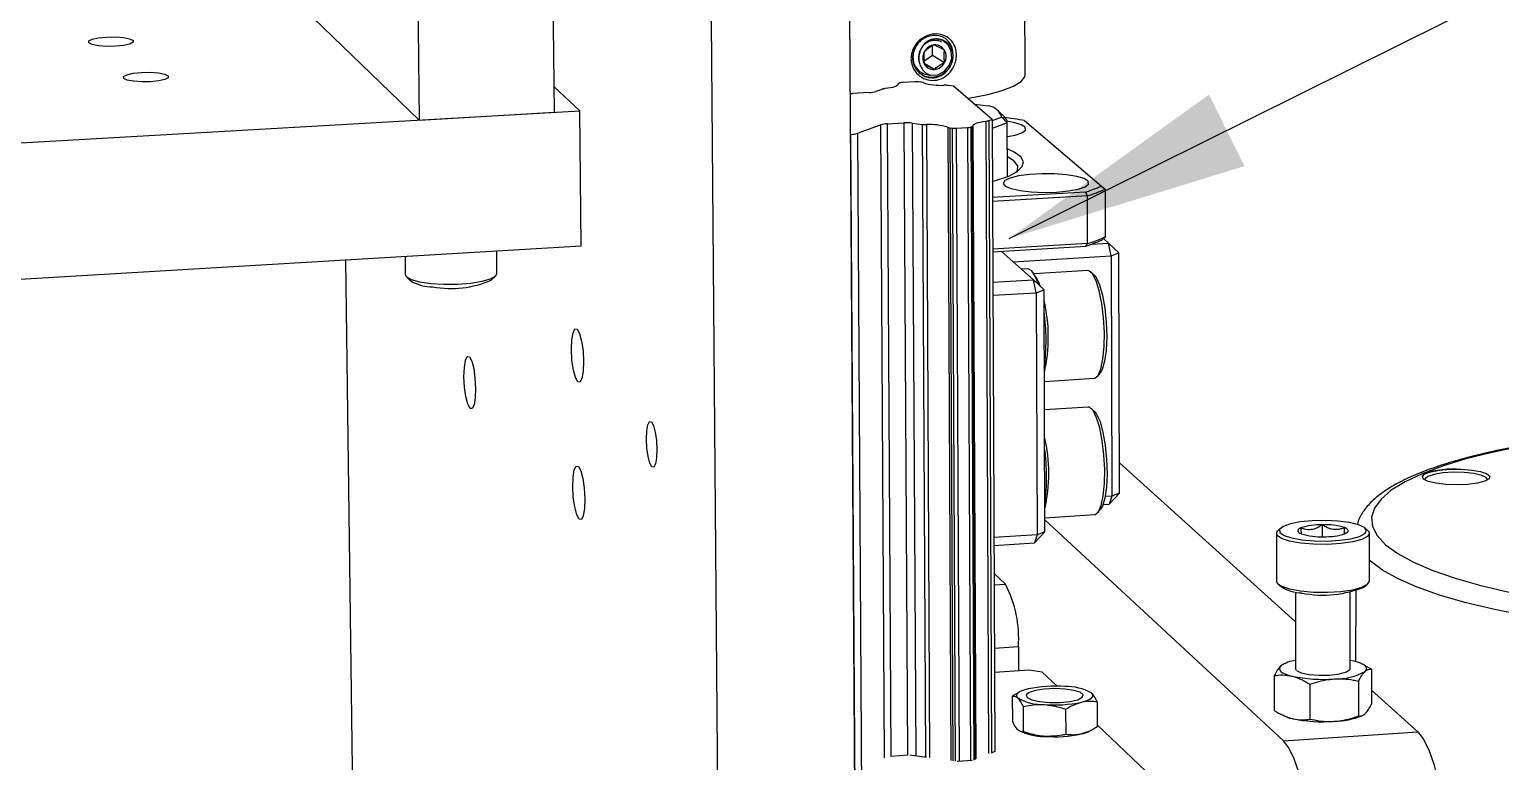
# Model space of a CAD drawing. Header units: millimetres. Extents: x 0 to 279, y 0 to 216.
# Drawn here: x 224 to 244.01, y 171.89 to 181.83 of the extents above; entities that cross this region are included whole.
import ezdxf

# ---------------------------------------------------------------- set-up
doc = ezdxf.new("R2010")
doc.units = ezdxf.units.MM
doc.layers.add('DIM', color=1, linetype='Continuous')
doc.dimstyles.new('SLDDIMSTYLE0', dxfattribs={"dimtxt": 0.18, "dimasz": 3.302, "dimexe": 0, "dimexo": 0.0625, "dimgap": 0, "dimtad": 0, "dimtih": 1, "dimtoh": 1, "dimdec": 0, "dimrnd": 1e-09, "dimzin": 0, "dimdsep": 46, "dimtxsty": 'Standard', "dimsah": 1, "dimcen": 0.09, "dimadec": 0, "dimazin": 0, "dimtfac": 3.302, "dimtdec": 0, "dimtofl": 0, "dimtmove": 0, "dimatfit": 3, "dimfxl": 0, "dimfrac": 2, "dimtolj": 1, "dimtzin": 0, "dimarcsym": 0})

msp = doc.modelspace()

# ---------------------------------------------------------------- linework, layer by layer
at = {"color": 7, "linetype": 'Continuous', "lineweight": 25}
for p, q in [((229.223, 187.17), (229.301, 180.603)), ((231.14, 180.708), (231.073, 187.265)), ((237.544, 181.224), (237.538, 182.865)), ((227.734, 182.113), (229.301, 180.603)), ((233.272, 181.951), (233.404, 165.547)), ((235.155, 182.057), (235.257, 165.68)), ((236.284, 181.483), (236.283, 181.61)), ((236.166, 181.404), (236.284, 181.483)), ((236.169, 181.376), (236.31, 181.292)), ((236.284, 181.483), (236.447, 181.385)), ((235.809, 181.093), (235.81, 181.085)), ((235.838, 181.107), (235.82, 181.101)), ((236.037, 181.124), (235.884, 181.115)), ((236.123, 181.118), (236.093, 181.122)), ((236.166, 181.202), (236.144, 181.214)), ((231.486, 180.728), (231.136, 181.053)), ((235.422, 180.976), (235.196, 180.963)), ((235.595, 181.02), (235.514, 180.991)), ((236.566, 181.063), (236.494, 181.072)), ((237.092, 180.612), (236.566, 181.063)), ((216.103, 179.847), (231.486, 180.728)), ((229.301, 180.603), (231.14, 180.708)), ((231.504, 178.893), (231.486, 180.728)), ((236.85, 180.82), (237.047, 180.795)), ((237.26, 180.646), (237.189, 180.713)), ((235.263, 180.424), (235.574, 180.536)), ((235.666, 180.551), (235.894, 180.564)), ((236.008, 180.561), (236.142, 180.544)), ((236.142, 180.544), (236.188, 171.944)), ((236.2, 180.54), (236.244, 171.942)), ((236.518, 180.497), (236.548, 180.493)), ((236.605, 180.491), (236.759, 180.5)), ((236.806, 180.508), (236.823, 180.514)), ((236.823, 180.514), (236.863, 171.913)), ((236.875, 171.923), (236.835, 180.523)), ((237.008, 180.587), (237.045, 171.995)), ((237.048, 180.596), (237.092, 180.612)), ((237.048, 180.596), (237.086, 172.003)), ((237.227, 180.641), (237.092, 180.592)), ((237.092, 180.612), (237.129, 172.021)), ((237.3, 180.566), (237.092, 180.49)), ((237.3, 180.566), (237.227, 180.641)), ((237.303, 179.835), (237.3, 180.566)), ((237.536, 180.597), (238.582, 179.705)), ((235.166, 180.408), (235.169, 180.408)), ((237.395, 180.045), (237.302, 180.104)), ((238.582, 179.705), (238.629, 179.662)), ((238.364, 179.624), (237.096, 179.55)), ((238.391, 179.573), (237.097, 179.497)), ((238.391, 179.573), (238.364, 179.624)), ((238.393, 178.924), (238.391, 179.573)), ((238.629, 179.662), (238.631, 179.013)), ((216.15, 177.987), (231.504, 178.893)), ((238.393, 178.924), (237.099, 178.847)), ((237.1, 178.814), (238.366, 178.889)), ((238.366, 178.889), (238.393, 178.924)), ((238.449, 178.918), (238.677, 178.931)), ((238.631, 179.013), (238.584, 178.972)), ((238.677, 178.931), (238.607, 178.992)), ((238.713, 178.757), (238.677, 178.931)), ((238.677, 178.931), (238.818, 178.797)), ((228.439, 168.166), (228.303, 178.704)), ((229.108, 178.751), (229.111, 178.504)), ((230.358, 178.516), (230.355, 178.825)), ((237.656, 178.432), (237.215, 178.821)), ((237.377, 178.678), (238.713, 178.757)), ((238.713, 178.757), (238.818, 178.797)), ((238.713, 178.757), (238.722, 175.491)), ((238.827, 175.532), (238.818, 178.797)), ((230.282, 178.426), (230.342, 178.484)), ((237.58, 178.581), (237.493, 178.575)), ((238.394, 178.556), (237.665, 178.512)), ((238.482, 178.495), (238.439, 178.535)), ((229.128, 178.472), (229.189, 178.415)), ((237.101, 178.399), (237.656, 178.432)), ((237.693, 178.256), (237.656, 178.432)), ((237.656, 178.432), (237.8, 178.297)), ((237.693, 178.256), (237.8, 178.297)), ((237.812, 175.008), (237.8, 178.297)), ((237.102, 178.221), (237.693, 178.256)), ((237.693, 178.256), (237.706, 174.965)), ((237.804, 177.052), (238.483, 177.093)), ((238.525, 177.119), (238.563, 177.164)), ((238.398, 176.702), (237.806, 176.665)), ((238.486, 176.642), (238.443, 176.682)), ((238.826, 175.944), (241.222, 173.785)), ((238.722, 175.491), (238.631, 175.485)), ((238.687, 175.382), (238.827, 175.532)), ((238.722, 175.491), (238.687, 175.382)), ((238.827, 175.532), (238.722, 175.491)), ((238.532, 175.268), (238.569, 175.313)), ((238.603, 175.377), (238.687, 175.382)), ((237.811, 175.199), (238.49, 175.242)), ((237.811, 175.169), (241.055, 172.169)), ((241.585, 174.941), (241.585, 175.103)), ((237.706, 174.965), (237.116, 174.928)), ((237.67, 174.856), (237.812, 175.008)), ((237.706, 174.965), (237.67, 174.856)), ((237.812, 175.008), (237.706, 174.965)), ((240.962, 174.985), (240.962, 174.337)), ((241.017, 175.056), (240.98, 175.021)), ((241.886, 174.98), (241.886, 175.064)), ((242.206, 175.021), (242.169, 175.055)), ((242.224, 174.337), (242.225, 174.985)), ((237.117, 174.821), (237.67, 174.856)), ((237.119, 174.443), (237.275, 174.295)), ((240.981, 174.3), (241.018, 174.265)), ((242.168, 174.265), (242.205, 174.3)), ((241.222, 174.189), (241.222, 173.148)), ((241.964, 173.147), (241.964, 174.189)), ((242.039, 174.206), (242.038, 173.242)), ((237.45, 173.444), (237.452, 173.117)), ((237.598, 173.127), (237.124, 173.096)), ((237.773, 173.102), (237.598, 173.127)), ((237.976, 172.909), (237.773, 173.102)), ((241.235, 173.124), (241.222, 173.148)), ((242.012, 173.249), (241.964, 173.26)), ((242.161, 173.193), (242.128, 173.21)), ((242.254, 173.139), (242.16, 173.192)), ((242.254, 173.139), (242.254, 172.667)), ((240.931, 173.053), (240.931, 172.58)), ((241.415, 172.935), (241.415, 172.462)), ((242.078, 172.978), (242.078, 172.505)), ((237.447, 172.819), (237.368, 172.775)), ((237.368, 172.775), (237.37, 172.434)), ((237.477, 172.836), (237.447, 172.82)), ((238.522, 172.699), (238.524, 172.358)), ((242.254, 172.855), (242.882, 172.289)), ((237.515, 172.634), (237.516, 172.291)), ((238.093, 172.596), (238.094, 172.253)), ((241.029, 172.524), (241.06, 172.509)), ((242.126, 172.508), (242.136, 172.514)), ((238.413, 172.296), (238.442, 172.311)), ((239.285, 171.66), (238.523, 172.386)), ((241.055, 172.169), (242.882, 172.289)), ((235.942, 171.97), (235.716, 171.955)), ((236.169, 171.943), (235.975, 171.971)), ((236.199, 171.945), (236.169, 171.943)), ((236.625, 171.886), (236.619, 171.887)), ((236.821, 171.899), (236.625, 171.886)), ((236.824, 171.9), (236.821, 171.899)), ((237.088, 172.004), (237.08, 172.003)), ((237.131, 172.022), (237.088, 172.004)), ((237.129, 172.024), (237.131, 172.022))]:
    msp.add_line(p, q, dxfattribs=at)
at = {"color": 8, "linetype": 'Continuous', "lineweight": 25}
for p, q in [((235.81, 181.092), (235.81, 181.085)), ((235.574, 180.536), (235.624, 171.938)), ((235.666, 180.551), (235.716, 171.955)), ((235.894, 180.564), (235.942, 171.97)), ((236.008, 180.561), (236.054, 171.96)), ((236.489, 180.504), (236.531, 171.901)), ((236.518, 180.497), (236.56, 171.893)), ((236.548, 180.493), (236.59, 171.889)), ((236.605, 180.491), (236.646, 171.887)), ((236.759, 180.5), (236.799, 171.897)), ((236.806, 180.508), (236.845, 171.906)), ((235.169, 180.408), (235.262, 165.465)), ((235.263, 180.424), (235.36, 164.583)), ((242.238, 174.609), (242.224, 174.621)), ((237.119, 174.285), (237.275, 174.295)), ((237.45, 173.444), (237.123, 173.423))]:
    msp.add_line(p, q, dxfattribs=at)
at = {"color": 7, "linetype": 'Continuous', "lineweight": 25, "flags": 128}
for points in [[(224.809, 181.652), (224.808, 181.677), (224.853, 181.701), (224.937, 181.72), (225.047, 181.731), (225.167, 181.733), (225.278, 181.725), (225.363, 181.708), (225.409, 181.685), (225.41, 181.66), (225.365, 181.636), (225.281, 181.617), (225.171, 181.606), (225.051, 181.604), (224.94, 181.612), (224.855, 181.629), (224.809, 181.652)], [(236.261, 181.212), (236.357, 181.219), (236.445, 181.265), (236.511, 181.343), (236.544, 181.439), (236.538, 181.538), (236.495, 181.624), (236.421, 181.683), (236.328, 181.704), (236.233, 181.685)], [(225.282, 181.169), (225.281, 181.195), (225.326, 181.219), (225.411, 181.238), (225.522, 181.25), (225.642, 181.252), (225.754, 181.243), (225.84, 181.226), (225.887, 181.203), (225.888, 181.177), (225.843, 181.153), (225.759, 181.134), (225.648, 181.122), (225.527, 181.121), (225.415, 181.129), (225.329, 181.146), (225.282, 181.169)], [(235.81, 181.092), (235.809, 181.082), (235.801, 181.073), (235.787, 181.064), (235.767, 181.055), (235.741, 181.047), (235.71, 181.04), (235.675, 181.035), (235.636, 181.03)], [(235.82, 181.101), (235.818, 181.1), (235.815, 181.099), (235.813, 181.098), (235.812, 181.097), (235.811, 181.095), (235.81, 181.094), (235.809, 181.093), (235.81, 181.092)], [(236.759, 180.897), (236.798, 180.903), (237.034, 180.949), (237.231, 181.002), (237.383, 181.062), (237.487, 181.125), (237.538, 181.192), (237.544, 181.224)], [(236.823, 180.514), (236.826, 180.515), (236.829, 180.517), (236.831, 180.518), (236.833, 180.519), (236.834, 180.52), (236.835, 180.522), (236.835, 180.523), (236.835, 180.524)], [(236.835, 180.524), (236.836, 180.534), (236.844, 180.543), (236.858, 180.552), (236.878, 180.561), (236.903, 180.569), (236.934, 180.576), (236.969, 180.582), (237.008, 180.587)], [(237.301, 180.379), (237.405, 180.399), (237.499, 180.431), (237.546, 180.467), (237.542, 180.504), (237.487, 180.539), (237.387, 180.569), (237.29, 180.586)], [(237.095, 179.767), (237.155, 179.784), (237.319, 179.841), (237.436, 179.904), (237.504, 179.97), (237.519, 180.037), (237.482, 180.104), (237.394, 180.168), (237.301, 180.211)], [(237.425, 179.891), (237.439, 179.914), (237.443, 179.98), (237.395, 180.045)], [(237.97, 179.623), (238.131, 179.639), (238.264, 179.664), (238.359, 179.696), (238.406, 179.733), (238.401, 179.771), (238.346, 179.807), (238.244, 179.837), (238.105, 179.86), (237.942, 179.873), (237.769, 179.874), (237.601, 179.864), (237.452, 179.844), (237.337, 179.815), (237.265, 179.78), (237.243, 179.742), (237.273, 179.705), (237.352, 179.671), (237.473, 179.644), (237.626, 179.626), (237.797, 179.619), (237.97, 179.623)], [(229.111, 178.504), (229.125, 178.475), (229.192, 178.437), (229.306, 178.405), (229.459, 178.383)], [(229.459, 178.383), (229.637, 178.372), (229.824, 178.373), (230.002, 178.387), (230.156, 178.412), (230.273, 178.445), (230.342, 178.484), (230.358, 178.516)], [(237.726, 178.366), (237.685, 178.473), (237.634, 178.554), (237.583, 178.581), (237.58, 178.581)], [(238.483, 177.093), (238.49, 177.094), (238.535, 177.132), (238.573, 177.221), (238.601, 177.356), (238.617, 177.525), (238.62, 177.717), (238.609, 177.916), (238.585, 178.109), (238.55, 178.281), (238.508, 178.418), (238.46, 178.512), (238.41, 178.554), (238.394, 178.556)], [(238.482, 178.495), (238.507, 178.464), (238.554, 178.365), (238.595, 178.222), (238.626, 178.047), (238.646, 177.854), (238.652, 177.659), (238.644, 177.477), (238.623, 177.324), (238.591, 177.212), (238.563, 177.164)], [(231.371, 177.483), (231.376, 177.614), (231.393, 177.713), (231.419, 177.765), (231.45, 177.762), (231.482, 177.703), (231.51, 177.599), (231.529, 177.465), (231.536, 177.321), (231.531, 177.19), (231.515, 177.091), (231.488, 177.04), (231.457, 177.043), (231.425, 177.102), (231.398, 177.206), (231.379, 177.34), (231.371, 177.483)], [(229.91, 177.115), (229.915, 177.242), (229.931, 177.339), (229.955, 177.389), (229.985, 177.385), (230.016, 177.328), (230.042, 177.227), (230.06, 177.096), (230.068, 176.956), (230.063, 176.828), (230.048, 176.731), (230.023, 176.681), (229.993, 176.685), (229.963, 176.742), (229.936, 176.844), (229.918, 176.975), (229.91, 177.115)], [(238.49, 175.242), (238.494, 175.243), (238.539, 175.277), (238.577, 175.364), (238.606, 175.495), (238.622, 175.662), (238.625, 175.853), (238.615, 176.052), (238.591, 176.245), (238.557, 176.418), (238.515, 176.558), (238.467, 176.654), (238.418, 176.699), (238.398, 176.702)], [(232.391, 176.267), (232.395, 176.378), (232.41, 176.462), (232.432, 176.506), (232.459, 176.503), (232.487, 176.452), (232.511, 176.363), (232.527, 176.249), (232.534, 176.126), (232.529, 176.014), (232.515, 175.93), (232.492, 175.887), (232.465, 175.891), (232.437, 175.941), (232.414, 176.03), (232.397, 176.145), (232.391, 176.267)], [(238.486, 176.642), (238.514, 176.606), (238.561, 176.504), (238.601, 176.359), (238.632, 176.183), (238.651, 175.99), (238.657, 175.796), (238.649, 175.616), (238.628, 175.466), (238.595, 175.356), (238.569, 175.313)], [(231.39, 175.622), (231.395, 175.752), (231.411, 175.85), (231.437, 175.901), (231.468, 175.896), (231.5, 175.837), (231.528, 175.733), (231.547, 175.599), (231.555, 175.455), (231.55, 175.324), (231.533, 175.226), (231.507, 175.176), (231.476, 175.181), (231.444, 175.24), (231.416, 175.345), (231.397, 175.479), (231.39, 175.622)], [(242.962, 175.724), (242.947, 175.759), (242.981, 175.793), (243.062, 175.823), (243.179, 175.845), (243.321, 175.857), (243.472, 175.858), (243.616, 175.847), (243.738, 175.825), (243.823, 175.796), (243.864, 175.762), (243.855, 175.727), (243.797, 175.694), (243.696, 175.668), (243.565, 175.65), (243.416, 175.644), (243.266, 175.649), (243.131, 175.666), (243.026, 175.692), (242.962, 175.724)], [(243.831, 175.716), (243.815, 175.743), (243.752, 175.774), (243.647, 175.798), (243.513, 175.813), (243.366, 175.816), (243.224, 175.807), (243.104, 175.787), (243.02, 175.759), (242.983, 175.726), (242.981, 175.718)], [(241.307, 174.899), (241.474, 174.884), (241.651, 174.882), (241.823, 174.892), (241.974, 174.914), (242.091, 174.945), (242.164, 174.983), (242.186, 175.025), (242.156, 175.066), (242.075, 175.103), (241.952, 175.133), (241.797, 175.153), (241.624, 175.161), (241.448, 175.157), (241.285, 175.141), (241.15, 175.115), (241.053, 175.08), (241.004, 175.04), (241.008, 174.998), (241.064, 174.958), (241.166, 174.924), (241.307, 174.899)], [(241.289, 174.854), (241.139, 174.881), (241.03, 174.917), (240.971, 174.959), (240.967, 175.004), (240.98, 175.021)], [(241.292, 175.061), (241.273, 175.051), (241.26, 175.041), (241.252, 175.031), (241.25, 175.02), (241.254, 175.009), (241.264, 174.999), (241.279, 174.989), (241.3, 174.98)], [(242.206, 175.021), (242.224, 174.988), (242.201, 174.944), (242.123, 174.904), (241.998, 174.87), (241.837, 174.847), (241.655, 174.836), (241.466, 174.839), (241.289, 174.854)], [(241.894, 174.983), (241.913, 174.992), (241.927, 175.003), (241.934, 175.013), (241.936, 175.024), (241.932, 175.034), (241.922, 175.044), (241.907, 175.054), (241.886, 175.064)], [(240.962, 174.337), (240.971, 174.311), (241.03, 174.269), (241.139, 174.232), (241.289, 174.205)], [(241.289, 174.205), (241.466, 174.189), (241.654, 174.187), (241.837, 174.198), (241.998, 174.221), (242.123, 174.255), (242.2, 174.296), (242.224, 174.337)], [(241.02, 173.185), (241.005, 173.166), (241, 173.148), (241.005, 173.129), (241.02, 173.11), (241.044, 173.092), (241.079, 173.076), (241.122, 173.06), (241.173, 173.046)], [(241.235, 173.124), (241.299, 173.093), (241.407, 173.07), (241.545, 173.058), (241.689, 173.061), (241.819, 173.076), (241.914, 173.103), (241.961, 173.136), (241.964, 173.147)], [(242.166, 173.11), (242.181, 173.129), (242.186, 173.148), (242.181, 173.166), (242.166, 173.185), (242.14, 173.203), (242.106, 173.22), (242.063, 173.235), (242.012, 173.249)], [(237.583, 172.872), (237.537, 172.859), (237.499, 172.846), (237.468, 172.831), (237.445, 172.815), (237.431, 172.799), (237.426, 172.782), (237.429, 172.766), (237.441, 172.749)], [(238.32, 172.758), (238.333, 172.792), (238.293, 172.826), (238.206, 172.853), (238.084, 172.871), (237.944, 172.877), (237.803, 172.87), (237.682, 172.851), (237.596, 172.823), (237.557, 172.79), (237.57, 172.755), (237.634, 172.724), (237.74, 172.701), (237.874, 172.688), (238.018, 172.689), (238.151, 172.702), (238.257, 172.726), (238.32, 172.758)], [(238.308, 172.692), (238.353, 172.705), (238.392, 172.719), (238.422, 172.734), (238.445, 172.749), (238.459, 172.766), (238.464, 172.782), (238.46, 172.799), (238.448, 172.815)], [(242.882, 172.289), (242.958, 172.192), (243.032, 172.044), (243.1, 171.848), (243.159, 171.614), (243.208, 171.351), (243.244, 171.067), (243.266, 170.775), (243.273, 170.486)], [(241.441, 170.362), (241.433, 170.652), (241.411, 170.944), (241.375, 171.228), (241.327, 171.492), (241.269, 171.727), (241.202, 171.922), (241.13, 172.072), (241.055, 172.169)]]:
    msp.add_lwpolyline(points, dxfattribs=at)
at = {"color": 8, "linetype": 'Continuous', "lineweight": 25, "flags": 128}
for points in [[(246.525, 176.412), (246.114, 176.388), (245.624, 176.348), (245.153, 176.298), (244.705, 176.237), (244.284, 176.166), (243.894, 176.086), (243.538, 175.997), (243.22, 175.9), (242.944, 175.796), (242.71, 175.686), (242.523, 175.571), (242.384, 175.452), (242.294, 175.329), (242.255, 175.205), (242.267, 175.079), (242.331, 174.955), (242.446, 174.831)], [(242.446, 174.831), (242.611, 174.711), (242.824, 174.594), (243.086, 174.482), (243.392, 174.377), (243.74, 174.278), (244.127, 174.188), (244.313, 174.15)], [(244.328, 173.87), (243.909, 173.954), (243.525, 174.047), (243.179, 174.147), (242.875, 174.255), (242.616, 174.368), (242.403, 174.487), (242.238, 174.609)]]:
    msp.add_lwpolyline(points, dxfattribs=at)
at = {"color": 7, "linetype": 'Continuous', "lineweight": 25}
for centre, radius, start, end in [((236.32, 181.447), 0.17, 151.2793, 209.32), ((236.325, 181.45), 0.174, 95.5518, 152.8653), ((236.32, 181.477), 0.146, 30.2655, 94.9323), ((236.298, 181.467), 0.171, 331.2768, 29.2916), ((236.285, 181.438), 0.265, 197.1369, 220.2723), ((236.297, 181.437), 0.146, 210.2962, 274.9583), ((236.293, 181.464), 0.174, 275.5756, 332.8608), ((235.889, 180.936), 0.179, 91.7166, 106.6829), ((236.056, 180.802), 0.322, 83.3569, 93.4027), ((236.113, 181.005), 0.114, 69.1805, 85.343), ((236.393, 181.868), 0.794, 252.468, 273.2636), ((235.157, 181.643), 0.681, 270.4165, 273.2469), ((235.411, 181.335), 0.359, 271.7266, 286.6921), ((235.641, 180.916), 0.114, 92.2697, 113.6541), ((236.447, 180.793), 0.283, 80.3216, 91.777), ((237.005, 180.564), 0.235, 19.2032, 79.7298), ((235.677, 180.193), 0.358, 91.7399, 106.8186), ((235.933, 179.921), 0.644, 83.2946, 93.4346), ((236.19, 180.823), 0.283, 260.2142, 271.8608), ((236.246, 179.748), 0.794, 72.2241, 93.3779), ((236.528, 180.605), 0.108, 248.6224, 264.7022), ((236.585, 180.813), 0.322, 263.29, 273.4363), ((236.754, 180.678), 0.178, 271.721, 286.9068), ((237.003, 180.699), 0.112, 272.3427, 293.9874), ((236.191, 171.359), 9.336, 81.718, 83.4919), ((237.192, 180.562), 0.108, 1.9843, 50.8209), ((235.158, 180.768), 0.36, 271.7498, 286.8272), ((237.646, 181.882), 2.369, 287.6471, 293.2808), ((237.672, 181.86), 2.398, 287.4474, 293.5178), ((237.646, 181.126), 2.35, 287.8458, 293.5301), ((237.672, 181.193), 2.381, 287.6213, 293.7399), ((229.489, 178.932), 0.597, 239.8696, 269.8908), ((229.734, 179.688), 1.375, 259.6808, 293.4764), ((237.329, 178.216), 0.44, 16.8676, 36.7894), ((235.656, 177.654), 2.202, 347.2861, 13.1319), ((234.886, 177.61), 2.941, 352.7661, 7.652), ((235.687, 175.797), 2.178, 347.1913, 13.2268), ((234.912, 175.752), 2.922, 352.7461, 7.6719), ((241.558, 174.249), 0.854, 88.1724, 108.1314), ((241.619, 174.183), 0.921, 73.1572, 92.1183), ((241.567, 175.859), 0.919, 253.107, 272.1332), ((241.628, 175.792), 0.852, 268.1563, 288.1876), ((235.868, 173.561), 1.587, 355.7839, 27.5565), ((241.327, 174.753), 0.577, 237.6488, 268.0655), ((241.593, 175.614), 1.467, 258.7683, 293.0712), ((241.276, 172.804), 0.459, 96.7829, 123.9087), ((241.765, 173.847), 0.839, 268.7838, 298.5831), ((237.95, 171.107), 1.802, 85.6907, 101.7552), ((238.102, 172.194), 0.711, 60.9123, 91.3753), ((241.592, 175.048), 2.046, 258.1894, 274.3532), ((237.786, 173.365), 0.705, 240.734, 271.4308), ((237.94, 174.454), 1.8, 265.6698, 281.8007), ((241.288, 172.988), 0.531, 244.547, 257.4907), ((241.716, 173.562), 1.131, 271.5725, 291.2714), ((237.788, 172.929), 0.702, 240.5684, 271.4278), ((238.206, 172.729), 0.48, 282.3861, 295.5028), ((241.592, 174.454), 2.028, 258.0906, 274.3891), ((237.941, 174.01), 1.788, 265.6432, 281.8744)]:
    msp.add_arc(centre, radius, start, end, dxfattribs=at)
for points, knots in [([(236.608, 181.487), (236.607, 181.467), (236.605, 181.425), (236.582, 181.343), (236.529, 181.249), (236.43, 181.17), (236.311, 181.134), (236.188, 181.15), (236.081, 181.213), (236.02, 181.299), (235.994, 181.377), (235.988, 181.439), (235.994, 181.501), (236.019, 181.581), (236.079, 181.671), (236.185, 181.746), (236.308, 181.78), (236.428, 181.765), (236.527, 181.706), (236.581, 181.625), (236.605, 181.549), (236.607, 181.508), (236.608, 181.487)], [0, 0, 0, 0, 0.030863, 0.062197, 0.124436, 0.187094, 0.25002, 0.312949, 0.375574, 0.437846, 0.469239, 0.50015, 0.530966, 0.562303, 0.624458, 0.687121, 0.7501, 0.813074, 0.875722, 0.937865, 0.969183, 1, 1, 1, 1]), ([(236.563, 181.492), (236.561, 181.524), (236.556, 181.576), (236.525, 181.64), (236.488, 181.687), (236.441, 181.722), (236.378, 181.748), (236.296, 181.756), (236.212, 181.735), (236.145, 181.699), (236.094, 181.656), (236.053, 181.603), (236.02, 181.534), (236.005, 181.448), (236.022, 181.363), (236.048, 181.306), (236.068, 181.285), (236.074, 181.277)], [0, 0, 0, 0, 0.089946, 0.145038, 0.206787, 0.268226, 0.323244, 0.413744, 0.504316, 0.559331, 0.620741, 0.682562, 0.737685, 0.827568, 0.9178, 0.973026, 1, 1, 1, 1]), ([(236.409, 181.659), (236.404, 181.663), (236.385, 181.675), (236.347, 181.685), (236.298, 181.687), (236.249, 181.676), (236.203, 181.654), (236.162, 181.622), (236.129, 181.58), (236.105, 181.531), (236.093, 181.479), (236.092, 181.426), (236.101, 181.381), (236.113, 181.355), (236.117, 181.345)], [0, 0, 0, 0, 0.038496, 0.127862, 0.219861, 0.311922, 0.401463, 0.489199, 0.580296, 0.672659, 0.763656, 0.851318, 0.940999, 1, 1, 1, 1]), ([(236.233, 181.685), (236.227, 181.682), (236.216, 181.675), (236.199, 181.663), (236.183, 181.65), (236.168, 181.635), (236.154, 181.618), (236.141, 181.6), (236.131, 181.582), (236.123, 181.565), (236.115, 181.546), (236.11, 181.53), (236.108, 181.519), (236.107, 181.516)], [0, 0, 0, 0, 0.091401, 0.183348, 0.281774, 0.38101, 0.48293, 0.585818, 0.674579, 0.76398, 0.855403, 0.947528, 1, 1, 1, 1]), ([(236.233, 181.685), (236.245, 181.69), (236.271, 181.701), (236.311, 181.709), (236.351, 181.71), (236.39, 181.704), (236.427, 181.691), (236.461, 181.671), (236.487, 181.65), (236.504, 181.63), (236.517, 181.614), (236.528, 181.596), (236.537, 181.578), (236.545, 181.558), (236.551, 181.538), (236.555, 181.517), (236.558, 181.496), (236.559, 181.474), (236.558, 181.452), (236.555, 181.43), (236.551, 181.408), (236.545, 181.386), (236.537, 181.365), (236.527, 181.344), (236.516, 181.323), (236.503, 181.304), (236.488, 181.285), (236.473, 181.268), (236.456, 181.252), (236.438, 181.238), (236.418, 181.225), (236.398, 181.213), (236.378, 181.203), (236.356, 181.195), (236.334, 181.189), (236.311, 181.184), (236.288, 181.182), (236.265, 181.181), (236.243, 181.182), (236.222, 181.185), (236.203, 181.189), (236.184, 181.195), (236.172, 181.2), (236.166, 181.202)], [0, 0, 0, 0, 0.0395211, 0.0798972, 0.1194182, 0.1597943, 0.1993109, 0.2396568, 0.2799596, 0.3004031, 0.3211313, 0.3416006, 0.3623621, 0.3832719, 0.4044865, 0.4249559, 0.4455674, 0.4666213, 0.4878225, 0.508563, 0.5294399, 0.550746, 0.5722001, 0.5935013, 0.6149504, 0.6368659, 0.6589426, 0.6802438, 0.7016929, 0.7236066, 0.7456787, 0.7671319, 0.788725, 0.8107577, 0.8329419, 0.855075, 0.8773617, 0.900133, 0.9230719, 0.9420554, 0.9611355, 0.9805163, 1, 1, 1, 1]), ([(236.021, 181.513), (236.017, 181.486), (236.008, 181.427), (236.032, 181.336), (236.079, 181.259), (236.126, 181.229), (236.146, 181.217)], [0, 0, 0, 0, 0.224075, 0.507134, 0.796866, 1, 1, 1, 1]), ([(236.061, 181.607), (236.058, 181.602), (236.035, 181.572), (236.018, 181.502), (236.015, 181.422), (236.027, 181.376), (236.032, 181.36)], [0, 0, 0, 0, 0.0691889, 0.4403185, 0.7961139, 1, 1, 1, 1]), ([(236.107, 181.516), (236.105, 181.508), (236.095, 181.475), (236.092, 181.415), (236.109, 181.368), (236.117, 181.345)], [0, 0, 0, 0, 0.14307, 0.566595, 1, 1, 1, 1]), ([(236.17, 181.529), (236.169, 181.52), (236.165, 181.496), (236.162, 181.45), (236.165, 181.4), (236.17, 181.372), (236.171, 181.363)], [0, 0, 0, 0, 0.180942, 0.506293, 0.843975, 1, 1, 1, 1]), ([(236.308, 181.622), (236.297, 181.617), (236.274, 181.606), (236.235, 181.584), (236.199, 181.557), (236.179, 181.537), (236.17, 181.529)], [0, 0, 0, 0, 0.216445, 0.440288, 0.751882, 1, 1, 1, 1]), ([(236.446, 181.551), (236.435, 181.557), (236.412, 181.569), (236.373, 181.589), (236.337, 181.608), (236.317, 181.618), (236.308, 181.622)], [0, 0, 0, 0, 0.216445, 0.440288, 0.751882, 1, 1, 1, 1]), ([(236.447, 181.385), (236.446, 181.394), (236.442, 181.422), (236.438, 181.471), (236.441, 181.518), (236.445, 181.542), (236.446, 181.551)], [0, 0, 0, 0, 0.156025, 0.493707, 0.819058, 1, 1, 1, 1]), ([(236.032, 181.36), (236.047, 181.335), (236.079, 181.284), (236.155, 181.232), (236.22, 181.213), (236.256, 181.212), (236.261, 181.212)], [0, 0, 0, 0, 0.296512, 0.624808, 0.953918, 1, 1, 1, 1]), ([(236.117, 181.345), (236.127, 181.323), (236.147, 181.279), (236.2, 181.234), (236.242, 181.219), (236.261, 181.212)], [0, 0, 0, 0, 0.348466, 0.697112, 1, 1, 1, 1]), ([(236.143, 181.216), (236.146, 181.214), (236.164, 181.2), (236.215, 181.182), (236.299, 181.171), (236.38, 181.194), (236.443, 181.233), (236.49, 181.278), (236.526, 181.333), (236.551, 181.39), (236.555, 181.427), (236.556, 181.444)], [0, 0, 0, 0, 0.015583, 0.120483, 0.293168, 0.465821, 0.570763, 0.687946, 0.805969, 0.911256, 1, 1, 1, 1]), ([(236.171, 181.363), (236.188, 181.355), (236.216, 181.341), (236.268, 181.314), (236.297, 181.298), (236.31, 181.292)], [0, 0, 0, 0, 0.439105, 0.751358, 1, 1, 1, 1]), ([(236.31, 181.292), (236.326, 181.307), (236.354, 181.333), (236.406, 181.365), (236.434, 181.379), (236.447, 181.385)], [0, 0, 0, 0, 0.439105, 0.751358, 1, 1, 1, 1]), ([(246.501, 176.416), (246.462, 176.414), (246.262, 176.406), (245.91, 176.38), (245.449, 176.34), (245.007, 176.289), (244.585, 176.229), (244.186, 176.159), (243.814, 176.081), (243.471, 175.995), (243.158, 175.9), (242.878, 175.796), (242.633, 175.684), (242.423, 175.56), (242.258, 175.43), (242.143, 175.292), (242.078, 175.183), (242.066, 175.118), (242.063, 175.104)], [0, 0, 0, 0, 0.01681, 0.086257, 0.155746, 0.225298, 0.294937, 0.364696, 0.434619, 0.504773, 0.575253, 0.646202, 0.717832, 0.790427, 0.864178, 0.927428, 0.984215, 1, 1, 1, 1]), ([(243.404, 175.859), (243.376, 175.859), (243.299, 175.859), (243.178, 175.848), (243.059, 175.827), (242.978, 175.803), (242.949, 175.777), (242.938, 175.767)], [0, 0, 0, 0, 0.135357, 0.369211, 0.60414, 0.842637, 1, 1, 1, 1]), ([(241.585, 175.103), (241.565, 175.089), (241.524, 175.062), (241.449, 175.034), (241.367, 175.033), (241.315, 175.052), (241.292, 175.061)], [0, 0, 0, 0, 0.2164527, 0.4403056, 0.751896, 1, 1, 1, 1]), ([(241.886, 175.064), (241.869, 175.057), (241.821, 175.039), (241.732, 175.031), (241.647, 175.063), (241.6, 175.093), (241.585, 175.103)], [0, 0, 0, 0, 0.180942, 0.506293, 0.843975, 1, 1, 1, 1]), ([(241.292, 175.061), (241.293, 175.044), (241.294, 175.012), (241.295, 174.992), (241.295, 174.982)], [0, 0, 0, 0, 0.495364, 1, 1, 1, 1]), ([(241.892, 174.972), (241.892, 174.972), (241.89, 174.971), (241.888, 175.005), (241.887, 175.046), (241.886, 175.064)], [0, 0, 0, 0, 0.235625, 0.661164, 1, 1, 1, 1]), ([(241.02, 173.185), (241.018, 173.183), (241.002, 173.168), (240.972, 173.13), (240.945, 173.079), (240.931, 173.053)], [0, 0, 0, 0, 0.070047, 0.530762, 1, 1, 1, 1]), ([(242.078, 172.978), (242.093, 173.006), (242.121, 173.061), (242.151, 173.094), (242.166, 173.11)], [0, 0, 0, 0, 0.495458, 1, 1, 1, 1]), ([(242.166, 173.11), (242.168, 173.112), (242.184, 173.126), (242.214, 173.142), (242.241, 173.14), (242.254, 173.139)], [0, 0, 0, 0, 0.070047, 0.530762, 1, 1, 1, 1]), ([(240.931, 173.053), (240.97, 173.058), (241.049, 173.068), (241.131, 173.053), (241.173, 173.046)], [0, 0, 0, 0, 0.495458, 1, 1, 1, 1]), ([(241.173, 173.046), (241.179, 173.044), (241.222, 173.033), (241.304, 173.002), (241.378, 172.958), (241.415, 172.935)], [0, 0, 0, 0, 0.070047, 0.530762, 1, 1, 1, 1]), ([(241.415, 172.935), (241.498, 172.961), (241.607, 172.996), (241.719, 173.006), (241.747, 173.008)], [0, 0, 0, 0, 0.755634, 1, 1, 1, 1]), ([(241.747, 173.008), (241.79, 173.009), (241.877, 173.012), (241.987, 172.997), (242.054, 172.983), (242.078, 172.978)], [0, 0, 0, 0, 0.3839, 0.7734, 1, 1, 1, 1]), ([(237.368, 172.775), (237.38, 172.776), (237.404, 172.778), (237.429, 172.759), (237.441, 172.749)], [0, 0, 0, 0, 0.495458, 1, 1, 1, 1]), ([(237.441, 172.749), (237.443, 172.748), (237.456, 172.735), (237.481, 172.701), (237.504, 172.656), (237.515, 172.634)], [0, 0, 0, 0, 0.070036, 0.530757, 1, 1, 1, 1]), ([(238.093, 172.596), (238.128, 172.617), (238.198, 172.659), (238.271, 172.681), (238.308, 172.692)], [0, 0, 0, 0, 0.495458, 1, 1, 1, 1]), ([(238.308, 172.692), (238.313, 172.694), (238.351, 172.703), (238.424, 172.71), (238.49, 172.703), (238.522, 172.699)], [0, 0, 0, 0, 0.070036, 0.530757, 1, 1, 1, 1]), ([(238.522, 172.699), (238.51, 172.723), (238.486, 172.772), (238.461, 172.801), (238.448, 172.815)], [0, 0, 0, 0, 0.495458, 1, 1, 1, 1]), ([(237.515, 172.634), (237.589, 172.647), (237.684, 172.665), (237.782, 172.661), (237.804, 172.66)], [0, 0, 0, 0, 0.772574, 1, 1, 1, 1]), ([(237.804, 172.66), (237.882, 172.649), (237.98, 172.635), (238.074, 172.602), (238.093, 172.596)], [0, 0, 0, 0, 0.794635, 1, 1, 1, 1]), ([(240.931, 172.58), (240.97, 172.556), (241.05, 172.508), (241.132, 172.482), (241.173, 172.47)], [0, 0, 0, 0, 0.495458, 1, 1, 1, 1]), ([(241.747, 172.432), (241.79, 172.436), (241.877, 172.445), (241.987, 172.474), (242.053, 172.497), (242.078, 172.505)], [0, 0, 0, 0, 0.3839, 0.7734, 1, 1, 1, 1]), ([(242.078, 172.505), (242.085, 172.504), (242.099, 172.503), (242.121, 172.507), (242.143, 172.516), (242.158, 172.529), (242.166, 172.535)], [0, 0, 0, 0, 0.247269, 0.495363, 0.746874, 1, 1, 1, 1]), ([(242.166, 172.535), (242.168, 172.537), (242.184, 172.552), (242.214, 172.59), (242.24, 172.641), (242.254, 172.667)], [0, 0, 0, 0, 0.0700474, 0.5307624, 1, 1, 1, 1]), ([(237.443, 172.318), (237.441, 172.319), (237.428, 172.333), (237.403, 172.367), (237.381, 172.411), (237.37, 172.434)], [0, 0, 0, 0, 0.070036, 0.530757, 1, 1, 1, 1]), ([(237.516, 172.291), (237.504, 172.29), (237.48, 172.288), (237.456, 172.308), (237.443, 172.318)], [0, 0, 0, 0, 0.495458, 1, 1, 1, 1]), ([(237.805, 172.227), (237.783, 172.229), (237.685, 172.238), (237.59, 172.268), (237.516, 172.291)], [0, 0, 0, 0, 0.227426, 1, 1, 1, 1]), ([(238.524, 172.358), (238.489, 172.337), (238.419, 172.294), (238.346, 172.272), (238.309, 172.26)], [0, 0, 0, 0, 0.495458, 1, 1, 1, 1]), ([(241.173, 172.47), (241.179, 172.468), (241.222, 172.458), (241.304, 172.449), (241.378, 172.457), (241.415, 172.462)], [0, 0, 0, 0, 0.070047, 0.530762, 1, 1, 1, 1]), ([(241.415, 172.462), (241.498, 172.446), (241.607, 172.426), (241.719, 172.431), (241.747, 172.432)], [0, 0, 0, 0, 0.755634, 1, 1, 1, 1]), ([(238.094, 172.253), (238.075, 172.249), (237.981, 172.229), (237.883, 172.228), (237.805, 172.227)], [0, 0, 0, 0, 0.205365, 1, 1, 1, 1]), ([(238.309, 172.26), (238.304, 172.259), (238.266, 172.25), (238.193, 172.242), (238.127, 172.25), (238.094, 172.253)], [0, 0, 0, 0, 0.070036, 0.530757, 1, 1, 1, 1])]:
    msp.add_open_spline(points, degree=3, knots=knots, dxfattribs=at)

# ---------------------------------------------------------------- leaders
at = {"layer": 'DIM'}
msp.add_leader([(237.327, 178.994), (249.713, 185.144)], dimstyle='SLDDIMSTYLE0', dxfattribs=at)

doc.saveas('drawing.dxf')
